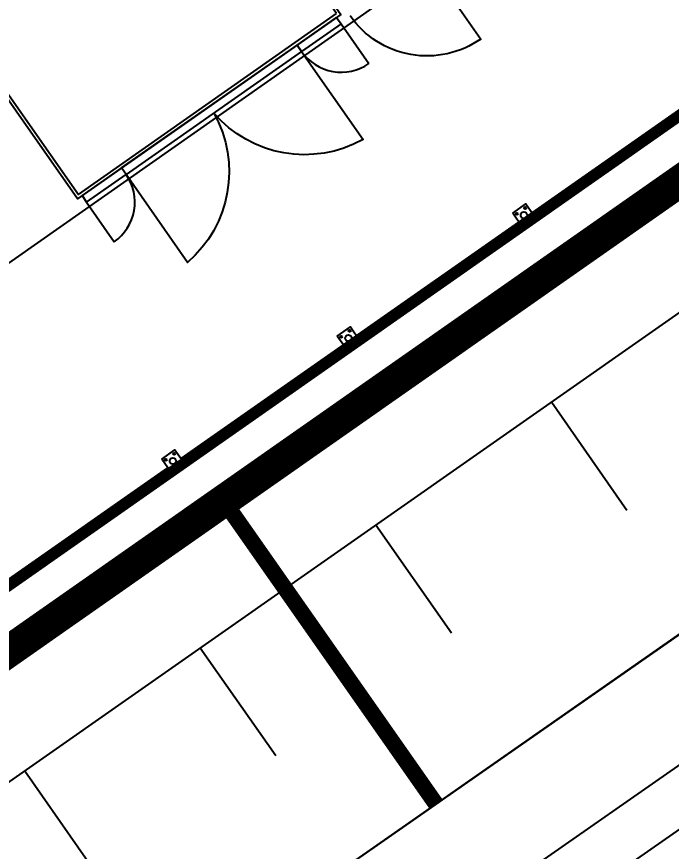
# Model space of a CAD drawing. Header units: millimetres. Extents: x 152904052 to 153933663, y 538271515 to 539240469.
# Drawn here: x 153454283 to 153460393, y 538563649 to 538571438 of the extents above; entities that cross this region are included whole.
import ezdxf
from ezdxf.enums import TextEntityAlignment as Align

# ---------------------------------------------------------------- set-up
doc = ezdxf.new("R2010")
doc.units = ezdxf.units.MM
for name, color, linetype in [('FENC', 7, 'Continuous'), ('POWR', 5, 'Continuous'), ('SCHM', 9, 'Continuous'), ('TEXT', 7, 'Continuous')]:
    doc.layers.add(name, color=color, linetype=linetype)
doc.styles.get("Standard").update_dxf_attribs({"font": 'Gulim.ttf'})

msp = doc.modelspace()

# ---------------------------------------------------------------- linework, layer by layer
at = {"layer": 'FENC', "color": 8}
for p, q in [((153455784.3, 538567230.5), (153474257.9, 538580165.9)), ((153455816.4, 538567314), (153474167.1, 538580163.3)), ((153458998.8, 538569481.3), (153458912.8, 538569604.2)), ((153459060.9, 538569524.8), (153458998.8, 538569481.3)), ((153457360.5, 538568334.2), (153457274.5, 538568457)), ((153457422.6, 538568377.7), (153457360.5, 538568334.2)), ((153455722.2, 538567187), (153455636.2, 538567309.9)), ((153454146, 538566083.4), (153455784.3, 538567230.5)), ((153454178.1, 538566166.9), (153455693.5, 538567228)), ((153455784.3, 538567230.5), (153455722.2, 538567187))]:
    msp.add_line(p, q, dxfattribs=at)
for points in [[(153458912.8, 538569604.2), (153459035.6, 538569690.2), (153459121.7, 538569567.4), (153458998.8, 538569481.3)], [(153457274.5, 538568457), (153457397.3, 538568543.1), (153457483.4, 538568420.2), (153457360.5, 538568334.2)], [(153455636.2, 538567309.9), (153455759, 538567395.9), (153455845.1, 538567273.1), (153455722.2, 538567187)]]:
    msp.add_lwpolyline(points, close=True, dxfattribs=at)
for centre, radius in [((153459029, 538569652.8), 9.49), ((153458950.2, 538569597.6), 9.49), ((153459017.2, 538569585.8), 30), ((153459017.2, 538569585.8), 30), ((153459084.2, 538569574), 9.49), ((153459005.4, 538569518.8), 9.49), ((153457378.9, 538568438.6), 30), ((153457378.9, 538568438.6), 30), ((153457390.7, 538568505.6), 9.49), ((153457311.9, 538568450.4), 9.49), ((153457445.9, 538568426.8), 9.49), ((153457367.1, 538568371.6), 9.49), ((153455673.6, 538567303.3), 9.49), ((153455740.6, 538567291.5), 30), ((153455740.6, 538567291.5), 30), ((153455752.4, 538567358.5), 9.49), ((153455728.8, 538567224.5), 9.49), ((153455807.6, 538567279.7), 9.49)]:
    msp.add_circle(centre, radius, dxfattribs=at)
at = {"layer": 'POWR', "color": 7}
for points in [[(153469780.4, 538584074.6), (153471663.2, 538581385.6), (153446937.2, 538564042.2), (153445040.3, 538566751.3), (153469780.4, 538584074.6)], [(153457311.1, 538571369.8), (153457569.2, 538571001.2)], [(153454935.5, 538569706.4), (153455193.6, 538569337.8)]]:
    msp.add_lwpolyline(points, dxfattribs=at)
for points in [[(153455588.3, 538573917.4), (153457309, 538571459.9), (153454851.5, 538569739.2), (153453130.8, 538572196.6)], [(153457269.3, 538571466.9), (153455581.3, 538573877.7), (153453170.5, 538572189.6), (153454858.5, 538569778.9)], [(153457311.1, 538571369.8), (153456942.5, 538571111.7), (153456899.4, 538571173.1), (153457268.1, 538571431.2)], [(153456942.5, 538571111.7), (153455304.1, 538569964.5), (153455261.1, 538570026), (153456899.4, 538571173.1)], [(153454935.5, 538569706.4), (153455304.1, 538569964.5), (153455261.1, 538570026), (153454892.5, 538569767.9)]]:
    msp.add_lwpolyline(points, close=True, dxfattribs=at)
for points in [[(153458112.8, 538571946.5), (153458614.7, 538571229.7, -0.414214), (153457396.1, 538571444.6)], [(153456942.5, 538571111.7), (153457516, 538570292.5, -0.356268), (153456123.3, 538570538.1, -0.356268), (153455877.7, 538569145.4), (153455304.1, 538569964.5)]]:
    msp.add_lwpolyline(points, format="xyb", dxfattribs=at)
for centre, start, end in [((153457311.1, 538571369.8), 214.99999, 305.00001), ((153454935.5, 538569706.4), 304.99999, 35.00001)]:
    msp.add_arc(centre, 450, start, end, dxfattribs=at)
at = {"layer": 'SCHM'}
for p, q in [((153447653.7, 538556740.9), (153501257.3, 538594112.2)), ((153448225.8, 538555920.7), (153501844.5, 538593303.3)), ((153459273.3, 538567842.4), (153459979.2, 538566834.2)), ((153457635, 538566695.2), (153458339.7, 538565688.8)), ((153455996.7, 538565548.1), (153456700.3, 538564543.3)), ((153454358.4, 538564400.9), (153455763.2, 538562394.7))]:
    msp.add_line(p, q, dxfattribs=at)
for points in [[(153309206.5, 538922882.6), (153362041.8, 538959878.3), (153517431.3, 538737959.2), (153500636.4, 538637005.7), (153497846.8, 538615992.3), (153507779.6, 538601806.8), (153445728.8, 538558358.4)], [(153459496.8, 538563174.4), (153466874.8, 538568319.8)]]:
    msp.add_lwpolyline(points, dxfattribs=at)
at = {"layer": 'SCHM', "const_width": 300}
msp.add_lwpolyline([(153516377.8, 538737720.2), (153499645.1, 538637137.3), (153487684.3, 538628762.3), (153506386.8, 538602052.4), (153445810.6, 538559636.4), (153427681.5, 538585527.4, 0.414146), (153426288.9, 538585772.8), (153424446.1, 538584482.4, 0.414214), (153424200.5, 538583089.7), (153443870.2, 538554998.6, 0.40888), (153452912.1, 538553398.1), (153485721, 538576279.9), (153508667.6, 538588016.3)], format="xyb", dxfattribs=at)
at = {"layer": 'SCHM'}
for points, const_width in [([(153445933.3, 538560332.8), (153505690.5, 538602175.2), (153498536.4, 538612392.3)], 100), ([(153456210.2, 538566926.6), (153458195.9, 538564090.7)], 150)]:
    msp.add_lwpolyline(points, dxfattribs=dict(at, const_width=const_width))
msp.add_lwpolyline([(153501701.1, 538594421.6), (153447653.7, 538556740.9, -0.125139), (153445975.2, 538556176.2), (153445565.5, 538555889.3)], format="xyb", dxfattribs=at)

# ---------------------------------------------------------------- texts
at = {"layer": 'TEXT'}
msp.add_text('전기실#CD', height=4550, rotation=34.99992, dxfattribs=at).set_placement((153466474.5, 538561025.3), align=Align.CENTER)

doc.saveas('drawing.dxf')
